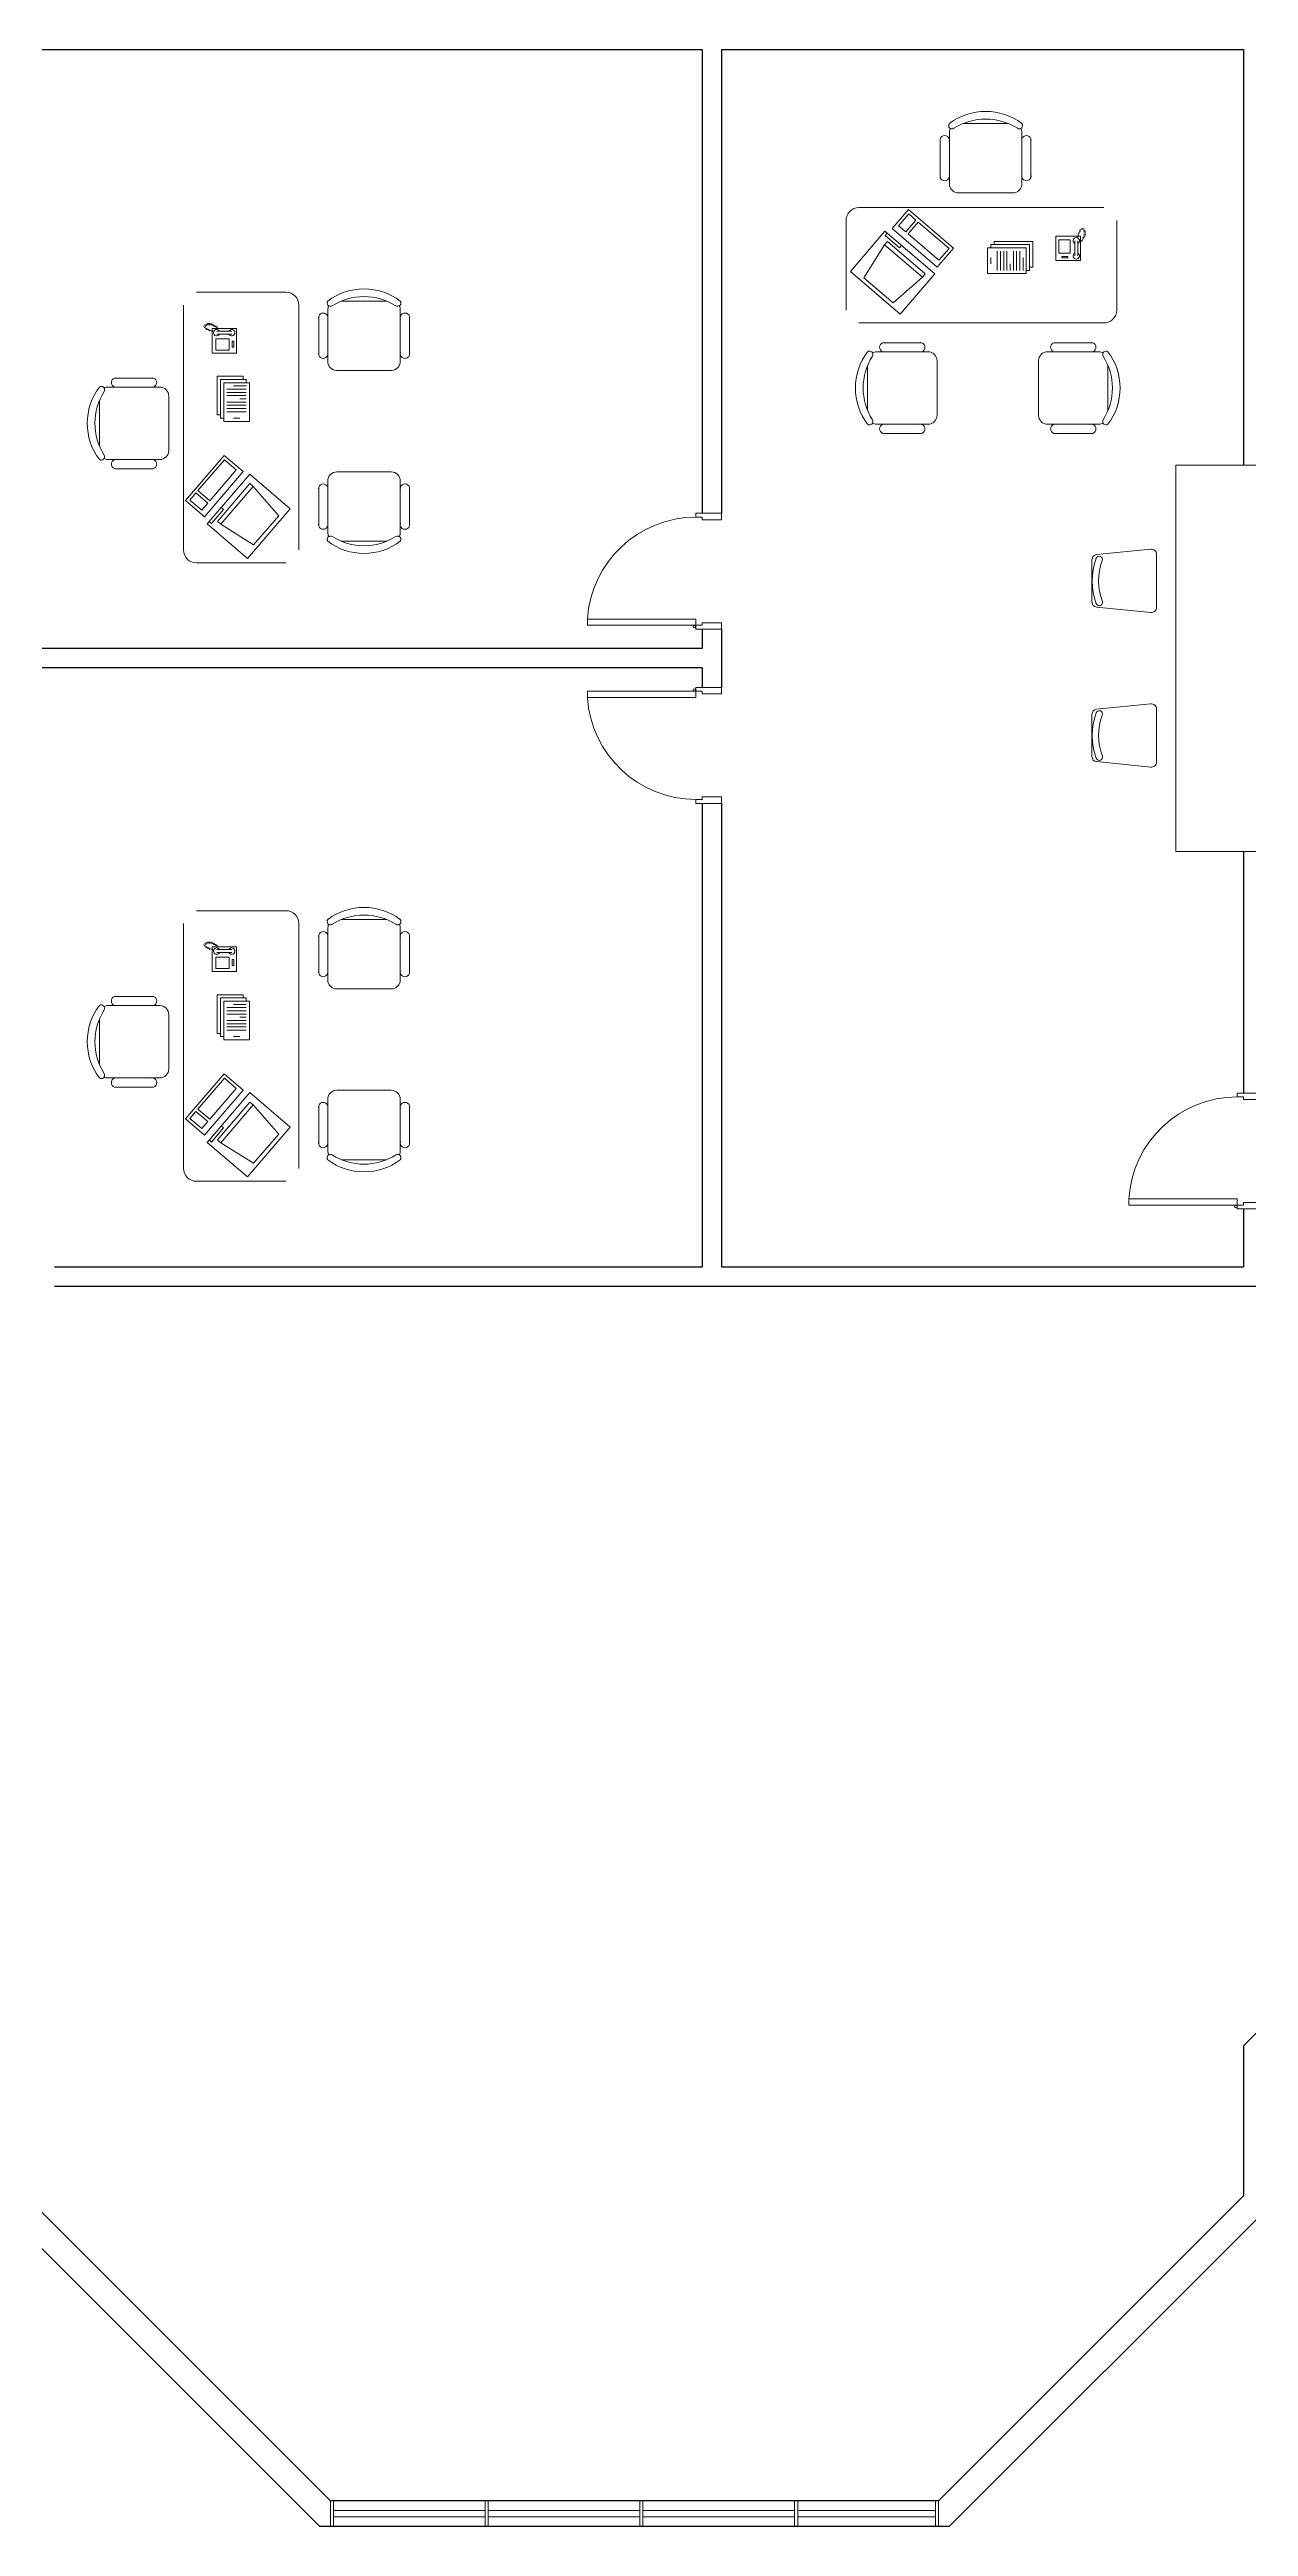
# Model space of a CAD drawing. Extents: x -1451 to 148, y -12854 to 856.
# Drawn here: x 94.46 to 103.76, y 348.5 to 367.73 of the extents above; entities that cross this region are included whole.
import ezdxf
from ezdxf import colors
from ezdxf.entities.mleader import LeaderData, LeaderLine
from ezdxf.math import Vec2, Vec3

# ---------------------------------------------------------------- set-up
doc = ezdxf.new("R2010")
doc.units = 0
doc.header["$LTSCALE"] = 0.15
doc.layers.get('0').update_dxf_attribs({"color": 252})
doc.layers.add('0 sockets', color=252, linetype='Continuous')
doc.layers.add('0 TEXTT', color=4, linetype='Continuous')
for name, color, linetype, lineweight in [('anal', 252, 'Continuous', 20), ('DOOR', 252, 'Continuous', 20), ('FUR', 252, 'Continuous', 9), ('sofa', 252, 'Continuous', 9), ('wall', 252, 'Continuous', 30)]:
    doc.layers.add(name, color=color, linetype=linetype, lineweight=lineweight)

# ---------------------------------------------------------------- blocks, each defined once
blk = doc.blocks.new('CHAIR7')
for p, q in [((0, 9), (0, -9)), ((20, 12), (3, 12)), ((5.12, 15.04), (17.88, 15.04)), ((23, -7.44), (23, 7.44)), ((3, -12), (20, -12)), ((5.12, -15), (17.88, -15))]:
    blk.add_line(p, q)
for centre, radius, start, end in [((3, 9), 3, 90, 180), ((5.56, 13.54), 1.56, 73.7398, 286.2602), ((17.44, 13.54), 1.56, 253.7398, 106.2602), ((20, 9), 3, 62.41556, 90), ((22.34, 11.12), 1.1, 53.30994, 212.02741), ((4.82, 0), 19.64, 327.57575, 32.42425), ((7, 0), 20, 323.1301, 36.8699), ((3, -9), 3, 180, 270), ((5.56, -13.5), 1.56, 73.7398, 286.2602), ((17.44, -13.5), 1.56, 253.7398, 106.2602), ((20, -9), 3, 270, 297.58444), ((22.34, -11.12), 1.1, 147.97259, 306.69006)]:
    blk.add_arc(centre, radius, start, end)
blk = doc.blocks.new('RECTANG')
for p, q in [((1, 1), (0, 1)), ((0, 1), (0, 0)), ((1, 0), (1, 1)), ((0, 0), (1, 0))]:
    blk.add_line(p, q)
blk = doc.blocks.new('FNPHONE')
for p, q in [((-9.1, 0.22), (-9.7, 0.02)), ((-8.9, 0.62), (-9.5, 0.42)), ((-8.7, 1.02), (-9.3, 0.82)), ((-8.5, 1.42), (-9.1, 1.22)), ((-8.3, 1.82), (-8.9, 1.62)), ((-7.14, 0.56), (-7.5, -0.58)), ((-7.29, 6.54), (-7.29, 1.54)), ((-6.29, 6.54), (-6.29, 1.54)), ((-3.87, 4.85), (-3.87, 4.85)), ((-3.87, 3.91), (-3.87, 3.91)), ((-3.87, 2.97), (-3.87, 2.97)), ((-3.87, 2.03), (-3.87, 2.03)), ((-2.94, 4.85), (-2.94, 4.85)), ((-2.94, 3.91), (-2.94, 3.91)), ((-2.94, 2.97), (-2.94, 2.97)), ((-2.94, 2.03), (-2.94, 2.03)), ((-2, 4.85), (-2, 4.85)), ((-2, 3.91), (-2, 3.91)), ((-2, 2.97), (-2, 2.97)), ((-2, 2.03), (-2, 2.03)), ((-9.3, -0.18), (-9.9, -0.38)), ((-9.3, -0.58), (-9.9, -0.78)), ((-9.3, -0.98), (-9.9, -1.18)), ((-9.3, -1.38), (-9.9, -1.58)), ((-9.1, -1.78), (-9.7, -1.98)), ((-8.9, -2.18), (-9.5, -2.38)), ((-8.43, -2.46), (-9.03, -2.66)), ((-7.9, -1.98), (-8.5, -2.18)), ((-7.7, -1.58), (-8.3, -1.78)), ((-7.5, -1.18), (-8.1, -1.38)), ((-7.3, -0.78), (-7.9, -0.98))]:
    blk.add_line(p, q)
for centre, start, end in [((-6.79, 6.54), 298.49146, 241.50854), ((-6.79, 1.54), 118.49146, 61.50854)]:
    blk.add_arc(centre, 1.05, start, end)
for p, xscale, yscale, zscale in [((-8.21, 0), 8.20528234483245, 8.104073169521023, 8.20528234483245), ((-4.81, 1.25), 3.75, 4.375, 3.75), ((-4.03, 6.72), 2.03125, 0.46875, 2.03125)]:
    blk.add_blockref('RECTANG', p, dxfattribs=dict(xscale=xscale, yscale=yscale, zscale=zscale))
blk = doc.blocks.new('IBMAT', base_point=(61, 306))
for p, q in [((75, 307), (75, 306)), ((81, 307), (75, 307)), ((81, 306), (81, 307))]:
    blk.add_line(p, q)
at = {"xscale": 21, "yscale": 17, "zscale": 21}
blk.add_blockref('RECTANG', (61, 306), dxfattribs=at)
blk = doc.blocks.new('KEYBOARD', base_point=(60, 294))
for p, xscale, yscale, zscale in [((60, 294), 19, 8, 19), ((61, 295), 13, 5, 13), ((75, 295), 3, 5, 3)]:
    blk.add_blockref('RECTANG', p, dxfattribs=dict(xscale=xscale, yscale=yscale, zscale=zscale))
blk = doc.blocks.new('FNCOMP')
for p, q in [((-6.64, 16.23), (-8.5, 3.5)), ((6.08, 16.23), (-6.64, 16.23)), ((8, 3.5), (6.08, 16.23)), ((-8.5, 3.5), (-8.5, 2.04)), ((8, 3.5), (-8.5, 3.5)), ((-8.5, 2.04), (8, 2.04)), ((8, 2.04), (8, 3.5))]:
    blk.add_line(p, q)
at = {"xscale": 1.033846153846154, "yscale": 1.033846153846154, "zscale": 1.033846153846154}
for name, p in [('IBMAT', (-10.86, 0)), ('KEYBOARD', (-10.05, -10.5))]:
    blk.add_blockref(name, p, dxfattribs=at)
blk = doc.blocks.new('Ch01')
at = {"layer": 'FUR'}
for p, q in [((-0.499, -0.205), (-0.499, 0.207)), ((-0.455, 0.247), (-0.035, 0.205)), ((0.001, 0.165), (0.001, -0.163)), ((-0.455, -0.244), (-0.035, -0.202))]:
    blk.add_line(p, q, dxfattribs=at)
for centre, radius, start, end in [((-0.459, 0.207), 0.04, 84.2894, 180), ((-0.055, 0.168), 0.025, 20.5276, 200.5276), ((-0.039, 0.165), 0.04, 0, 84.2894), ((-0.499, 0.001), 0.449, 339.1935, 20.5276), ((-0.499, 0.001), 0.499, 339.1935, 20.5276), ((-0.056, -0.167), 0.025, 159.1935, 339.1935), ((-0.039, -0.163), 0.04, 275.7106, 0), ((-0.459, -0.205), 0.04, 180, 275.7106)]:
    blk.add_arc(centre, radius, start, end, dxfattribs=at)
blk = doc.blocks.new('D90')
at = {"layer": 'DOOR'}
for points in [[(0.03, 0.2), (0.03, 1.04), (0.078, 1.04), (0.078, 0.2)], [(0.03, 0.2), (0, 0.2), (0, 0), (0.05, 0), (0.05, 0.15), (0.03, 0.15)], [(0.87, 0.2), (0.9, 0.2), (0.9, 0), (0.85, 0), (0.85, 0.15), (0.87, 0.15)]]:
    blk.add_lwpolyline(points, close=True, dxfattribs=at)
blk.add_circle((0.02, 0.21), 0.01, dxfattribs=at)
blk.add_arc((0.025, 0.197), 0.845, 0.2218, 86.3889, dxfattribs=at)
blk = doc.blocks.new('ARCH')
at = {"layer": 'anal'}
for p, q in [((96.641, 348.7), (96.641, 348.5)), ((96.666, 348.7), (96.666, 348.5)), ((96.666, 348.625), (97.837, 348.625)), ((96.666, 348.625), (97.837, 348.625)), ((96.666, 348.575), (97.837, 348.575)), ((96.666, 348.575), (97.837, 348.575)), ((97.841, 348.7), (97.841, 348.5)), ((97.866, 348.7), (97.866, 348.5)), ((97.866, 348.625), (99.037, 348.625)), ((97.866, 348.625), (99.037, 348.625)), ((97.866, 348.575), (99.037, 348.575)), ((97.866, 348.575), (99.037, 348.575)), ((99.041, 348.7), (99.041, 348.5)), ((99.066, 348.7), (99.066, 348.5)), ((99.066, 348.625), (100.237, 348.625)), ((99.066, 348.625), (100.237, 348.625)), ((99.066, 348.575), (100.237, 348.575)), ((99.066, 348.575), (100.237, 348.575)), ((100.241, 348.7), (100.241, 348.5)), ((100.266, 348.7), (100.266, 348.5)), ((100.266, 348.625), (101.334, 348.625)), ((100.266, 348.575), (101.334, 348.575)), ((101.334, 348.7), (101.334, 348.5)), ((101.359, 348.7), (101.359, 348.5))]:
    blk.add_line(p, q, dxfattribs=at)
at = {"layer": 'sofa'}
for p, q in [((102.741, 365.703), (102.741, 366.398)), ((96.297, 365.841), (95.602, 365.841)), ((96.397, 363.841), (96.397, 365.741)), ((100.741, 365.603), (102.641, 365.603)), ((103.2, 364.5), (103.2, 361.5)), ((103.2, 364.5), (103.875, 364.5)), ((103.875, 361.5), (103.2, 361.5)), ((96.297, 361.041), (95.602, 361.041)), ((96.397, 359.041), (96.397, 360.941))]:
    blk.add_line(p, q, dxfattribs=at)
for points in [[(102.641, 366.498), (100.741, 366.498, 0.414214), (100.641, 366.398), (100.641, 365.703)], [(95.502, 365.741), (95.502, 363.841, 0.414214), (95.602, 363.741), (96.297, 363.741)], [(95.502, 360.941), (95.502, 359.041, 0.414214), (95.602, 358.941), (96.297, 358.941)]]:
    blk.add_lwpolyline(points, format="xyb", dxfattribs=at)
for points in [[(101.739, 365.986), (102.039, 365.986), (102.039, 366.186), (101.739, 366.186), (101.739, 365.986)], [(102.039, 366.011), (102.064, 366.011), (102.064, 366.211), (101.764, 366.211), (101.764, 366.186)], [(101.764, 366.061), (101.764, 366.111)], [(102.064, 366.036), (102.089, 366.036), (102.089, 366.236), (101.789, 366.236), (101.789, 366.211)], [(101.814, 366.011), (101.814, 366.161)], [(101.839, 366.011), (101.839, 366.161)], [(101.864, 366.011), (101.864, 366.161)], [(101.889, 366.011), (101.889, 366.161)], [(101.914, 366.011), (101.914, 366.061)], [(101.939, 366.011), (101.939, 366.161)], [(101.964, 366.011), (101.964, 366.161)], [(101.989, 366.011), (101.989, 366.161)], [(102.014, 366.011), (102.014, 366.111)], [(95.964, 365.164), (95.964, 365.189), (95.764, 365.189), (95.764, 364.889), (95.789, 364.889)], [(95.989, 365.139), (95.989, 365.164), (95.789, 365.164), (95.789, 364.864), (95.814, 364.864)], [(96.014, 364.839), (96.014, 365.139), (95.814, 365.139), (95.814, 364.839), (96.014, 364.839)], [(95.989, 365.089), (95.839, 365.089)], [(95.989, 365.114), (95.889, 365.114)], [(95.989, 365.064), (95.839, 365.064)], [(95.989, 365.039), (95.839, 365.039)], [(95.989, 364.989), (95.839, 364.989)], [(95.989, 364.964), (95.839, 364.964)], [(95.989, 364.939), (95.839, 364.939)], [(95.989, 364.914), (95.839, 364.914)], [(95.989, 365.014), (95.939, 365.014)], [(95.939, 364.864), (95.889, 364.864)], [(95.964, 360.364), (95.964, 360.389), (95.764, 360.389), (95.764, 360.089), (95.789, 360.089)], [(95.989, 360.339), (95.989, 360.364), (95.789, 360.364), (95.789, 360.064), (95.814, 360.064)], [(96.014, 360.039), (96.014, 360.339), (95.814, 360.339), (95.814, 360.039), (96.014, 360.039)], [(95.989, 360.289), (95.839, 360.289)], [(95.989, 360.314), (95.889, 360.314)], [(95.989, 360.264), (95.839, 360.264)], [(95.989, 360.239), (95.839, 360.239)], [(95.989, 360.189), (95.839, 360.189)], [(95.989, 360.164), (95.839, 360.164)], [(95.989, 360.139), (95.839, 360.139)], [(95.989, 360.114), (95.839, 360.114)], [(95.989, 360.214), (95.939, 360.214)], [(95.939, 360.064), (95.889, 360.064)]]:
    blk.add_lwpolyline(points, dxfattribs=at)
for centre, start, end in [((96.297, 365.741), 0, 90), ((102.641, 365.703), 270, 0), ((96.297, 360.941), 0, 90)]:
    blk.add_arc(centre, 0.1, start, end, dxfattribs=at)
at = {"layer": 'wall'}
for p, q in [((94.2, 367.725), (99.525, 367.725)), ((99.525, 367.725), (99.525, 364.126)), ((99.675, 367.725), (99.675, 364.126)), ((99.675, 367.725), (103.725, 367.725)), ((103.725, 367.725), (103.725, 364.5)), ((99.525, 363.226), (99.525, 363.075)), ((99.675, 363.226), (99.675, 362.774)), ((99.525, 363.075), (94.275, 363.075)), ((99.525, 362.925), (94.275, 362.925)), ((99.525, 362.925), (99.525, 362.774)), ((99.525, 361.874), (99.525, 358.275)), ((99.675, 361.874), (99.675, 358.275)), ((103.725, 361.5), (103.725, 359.626)), ((103.725, 358.726), (103.725, 358.275)), ((99.525, 358.275), (94.5, 358.275)), ((103.725, 358.275), (99.675, 358.275)), ((103.875, 358.125), (94.5, 358.125)), ((106.169, 354.675), (103.725, 352.231)), ((103.725, 352.231), (103.725, 351.066)), ((96.641, 348.7), (94.2, 351.141)), ((103.725, 351.066), (101.359, 348.7)), ((96.559, 348.5), (94.2, 350.859)), ((103.866, 350.925), (101.441, 348.5)), ((101.359, 348.7), (96.641, 348.7)), ((101.359, 348.7), (96.641, 348.7)), ((101.359, 348.7), (96.641, 348.7)), ((101.441, 348.5), (96.559, 348.5))]:
    blk.add_line(p, q, dxfattribs=at)
at = {"layer": 'DOOR', "rotation": 90}
for p in [(99.675, 363.226), (103.875, 358.726)]:
    blk.add_blockref('D90', p, dxfattribs=at)
at = {"layer": 'DOOR', "xscale": -1, "rotation": 90}
blk.add_blockref('D90', (99.675, 362.774), dxfattribs=at)
at = {"layer": 'sofa'}
for name, p, xscale, yscale, zscale, rotation in [('CHAIR7', (101.724, 366.612), 0.0234375, 0.0234375, 0.0234375, 89.99999999999999), ('FNCOMP', (101.136, 366.15), 0.02343749999997079, 0.02343749999997079, 0.02343749999997079, 139.3987053547845), ('FNPHONE', (102.268, 366.277), 0.0234375, 0.0234375, 0.0234375, 180), ('CHAIR7', (96.902, 365.234), -0.0234375, 0.0234375, 0.0234375, 270), ('FNPHONE', (95.723, 365.368), 0.0234375, 0.0234375, 0.0234375, 270), ('CHAIR7', (101.347, 365.098), 0.0234375, 0.0234375, 0.0234375, 180), ('CHAIR7', (102.134, 365.098), -0.0234375, 0.0234375, 0.0234375, 180), ('CHAIR7', (95.388, 364.824), 0.0234375, 0.0234375, 0.0234375, 180), ('FNCOMP', (95.85, 364.236), 0.02343749999997079, 0.02343749999997079, 0.02343749999997079, 229.3987053547845), ('CHAIR7', (96.902, 364.447), 0.0234375, 0.0234375, 0.0234375, 270), ('CHAIR7', (96.902, 360.434), -0.0234375, 0.0234375, 0.0234375, 270), ('FNPHONE', (95.723, 360.568), 0.0234375, 0.0234375, 0.0234375, 270), ('CHAIR7', (95.388, 360.024), 0.0234375, 0.0234375, 0.0234375, 180), ('FNCOMP', (95.85, 359.436), 0.02343749999997079, 0.02343749999997079, 0.02343749999997079, 229.3987053547845), ('CHAIR7', (96.902, 359.647), 0.0234375, 0.0234375, 0.0234375, 270)]:
    blk.add_blockref(name, p, dxfattribs=dict(at, xscale=xscale, yscale=yscale, zscale=zscale, rotation=rotation))
at = {"layer": 'wall', "xscale": -1}
for p in [(102.55, 363.6), (102.55, 362.4)]:
    blk.add_blockref('Ch01', p, dxfattribs=at)

msp = doc.modelspace()

# ---------------------------------------------------------------- block references
at = {"layer": '0 sockets', "color": 3}
msp.add_blockref('ARCH', (0, 0), dxfattribs=at)

# ---------------------------------------------------------------- leaders
at = {"layer": '0 TEXTT', "color": 6, "linetype": 'ByBlock'}
ml = msp.add_multileader_mtext('Standard', dxfattribs=at)
ml.set_content('{\\C4;NSP2-B\\P(3*4) MM2 CI/PVC/PVC\\PEXPOSED ABOVE FALSE CEILLING}', color=6)
ml.set_leader_properties(color=4)
ml.build(insert=Vec2(0, 0))
ml.multileader.update_dxf_attribs({"text_right_attachment_type": 6, "dogleg_length": 0.05, "arrow_head_size": 0.1})
ctx = ml.context
ctx.base_point, ctx.char_height, ctx.arrow_head_size, ctx.landing_gap_size = Vec3(92.88, 358.791), 0.05, 0.1, 0.01
ctx.right_attachment = 6
notes = []
notes.append((ctx, [(0, (1, 1, 0), (92.83, 358.791), (1, 0), 0.05, [(0, [(91.495, 358.275)], 0, [])])]))
ctx.mtext.insert, ctx.mtext.width, ctx.mtext.flow_direction = Vec3(92.89, 358.816), 2.66233, 5
at = {"layer": '0 TEXTT', "color": 1, "linetype": 'ByBlock'}
ml = msp.add_multileader_mtext('Standard', dxfattribs=at)
ml.set_content('NSP-B \\P(3x3) mm2, CU/PVCE/PVC\\P? 25mm UPVC CONDUIT\\PEXPOSED ABOVE FALSE CELLING', color=6)
ml.set_leader_properties(color=4)
ml.build(insert=Vec2(0, 0))
ml.multileader.update_dxf_attribs({"text_right_attachment_type": 6, "dogleg_length": 0.05, "arrow_head_size": 0.1})
ctx = ml.context
ctx.base_point, ctx.char_height, ctx.arrow_head_size, ctx.landing_gap_size = Vec3(89.492, 357.141), 0.05, 0.1, 0.01
ctx.right_attachment = 6
notes.append((ctx, [(0, (1, 1, 0), (89.442, 357.141), (1, 0), 0.05, [(0, [(89.053, 357.236)], 0, [])])]))
ctx.mtext.insert, ctx.mtext.width, ctx.mtext.flow_direction = Vec3(89.502, 357.166), 6.216, 5
ml = msp.add_multileader_mtext('Standard', dxfattribs=at)
ml.set_content('NSP-B \\P(3x3) mm2, CU/PVCE/PVC\\P? 25mm UPVC CONDUIT\\PEXPOSED ABOVE FALSE CELLING', color=6)
ml.set_leader_properties(color=4)
ml.build(insert=Vec2(0, 0))
ml.multileader.update_dxf_attribs({"text_right_attachment_type": 6, "dogleg_length": 0.05, "arrow_head_size": 0.1})
ctx = ml.context
ctx.base_point, ctx.char_height, ctx.arrow_head_size, ctx.landing_gap_size = Vec3(93.035, 356.98), 0.05, 0.1, 0.01
ctx.right_attachment = 6
notes.append((ctx, [(0, (1, 1, 0), (92.985, 356.98), (1, 0), 0.05, [(0, [(92.523, 357.103)], 0, [])])]))
ctx.mtext.insert, ctx.mtext.width, ctx.mtext.flow_direction = Vec3(93.045, 357.005), 6.216, 5
ml = msp.add_multileader_mtext('Standard', dxfattribs=at)
ml.set_content('NSP-B \\P(3x3) mm2, CU/PVCE/PVC\\P? 25mm UPVC CONDUIT\\PEXPOSED ABOVE FALSE CELLING', color=6)
ml.set_leader_properties(color=4)
ml.build(insert=Vec2(0, 0))
ml.multileader.update_dxf_attribs({"text_right_attachment_type": 6, "dogleg_length": 0.05, "arrow_head_size": 0.1})
ctx = ml.context
ctx.base_point, ctx.char_height, ctx.arrow_head_size, ctx.landing_gap_size = Vec3(92.02, 355.725), 0.05, 0.1, 0.01
ctx.right_attachment = 6
notes.append((ctx, [(0, (1, 1, 0), (91.97, 355.725), (1, 0), 0.05, [(0, [(90.95, 355.875)], 0, [])])]))
ctx.mtext.insert, ctx.mtext.width, ctx.mtext.flow_direction = Vec3(92.03, 355.75), 6.216, 5
for ctx, leaders in notes:
    for number, flags, end, landing, length, lines in leaders:
        leader = LeaderData()
        leader.index, (leader.has_last_leader_line, leader.has_dogleg_vector, leader.attachment_direction) = number, flags
        leader.last_leader_point, leader.dogleg_vector, leader.dogleg_length = Vec3(end), Vec3(landing), length
        for number, points, colour, breaks in lines:
            line = LeaderLine()
            line.index, line.vertices, line.color, line.breaks = number, Vec3.list(points), colors.encode_raw_color(colour), breaks
            leader.lines.append(line)
        ctx.leaders.append(leader)

doc.saveas('drawing.dxf')
